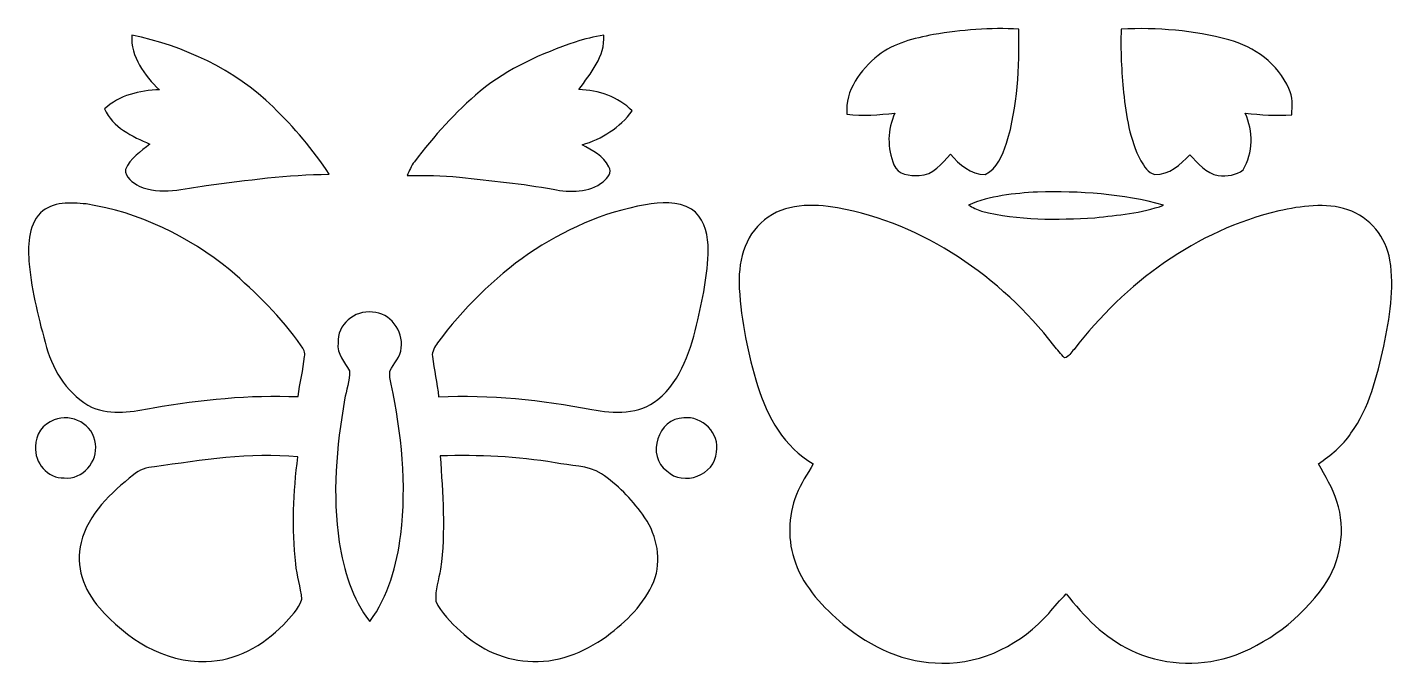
# Model space of a CAD drawing. Header units: centimetres. Extents: x -8.8 to 8.9, y -4.2 to 4.1.
import ezdxf

# ---------------------------------------------------------------- set-up
doc = ezdxf.new("R2010")
doc.units = ezdxf.units.CM
doc.header["$MEASUREMENT"] = 0
doc.layers.add('Camada 1', color=7, linetype='Continuous')

msp = doc.modelspace()

# ---------------------------------------------------------------- linework, layer by layer
at = {"layer": 'Camada 1', "color": 241}
for points, knots in [([(2.8889, 4.02731), (3.25332, 4.08834), (3.62408, 4.11938), (3.99345, 4.09787), (3.99345, 4.09787), (4.0019, 3.60257), (3.98039, 3.09774), (3.83504, 2.62078), (3.83504, 2.62078), (3.78249, 2.46768), (3.71792, 2.28881), (3.55847, 2.21826), (3.55847, 2.21826), (3.36868, 2.21085), (3.22545, 2.34843), (3.10868, 2.47967), (3.10868, 2.47967), (3.00073, 2.35691), (2.88183, 2.20909), (2.70403, 2.20203), (2.70403, 2.20203), (2.58585, 2.19745), (2.42429, 2.21402), (2.37701, 2.34173), (2.37701, 2.34173), (2.28847, 2.55481), (2.29059, 2.80034), (2.39077, 3.00884), (2.39077, 3.00884), (2.18369, 2.99295), (1.97555, 2.96791), (1.76812, 2.99649), (1.76812, 2.99649), (1.74025, 3.30658), (1.94486, 3.57011), (2.17134, 3.75603), (2.17134, 3.75603), (2.37666, 3.91724), (2.63806, 3.97862), (2.8889, 4.02731)], [0, 0, 0, 0, 0.09090909, 0.09090909, 0.09090909, 0.09090909, 0.18181818, 0.18181818, 0.18181818, 0.18181818, 0.27272727, 0.27272727, 0.27272727, 0.27272727, 0.36363636, 0.36363636, 0.36363636, 0.36363636, 0.45454545, 0.45454545, 0.45454545, 0.45454545, 0.54545455, 0.54545455, 0.54545455, 0.54545455, 0.63636364, 0.63636364, 0.63636364, 0.63636364, 0.72727273, 0.72727273, 0.72727273, 0.72727273, 0.81818182, 0.81818182, 0.81818182, 0.81818182, 1, 1, 1, 1]), ([(5.31883, 4.09787), (5.7859, 4.1208), (6.25863, 4.08164), (6.71054, 3.95958), (6.71054, 3.95958), (7.04144, 3.87103), (7.35259, 3.64949), (7.48805, 3.32739), (7.48805, 3.32739), (7.54062, 3.22262), (7.53285, 3.10373), (7.52686, 2.99013), (7.52686, 2.99013), (7.32579, 2.97356), (7.1247, 2.99084), (6.92431, 3.00848), (6.92431, 3.00848), (7.0298, 2.77812), (7.02768, 2.49731), (6.8968, 2.27753), (6.8968, 2.27753), (6.80931, 2.20451), (6.68513, 2.19216), (6.57542, 2.20415), (6.57542, 2.20415), (6.4149, 2.22708), (6.31084, 2.36395), (6.20535, 2.47297), (6.20535, 2.47297), (6.084, 2.34702), (5.94113, 2.2098), (5.75239, 2.21684), (5.75239, 2.21684), (5.6649, 2.23767), (5.61552, 2.32304), (5.57283, 2.39501), (5.57283, 2.39501), (5.42854, 2.66593), (5.38161, 2.97497), (5.34916, 3.27659), (5.34916, 3.27659), (5.32411, 3.54929), (5.30613, 3.82376), (5.31883, 4.09787)], [0, 0, 0, 0, 0.08333333, 0.08333333, 0.08333333, 0.08333333, 0.16666667, 0.16666667, 0.16666667, 0.16666667, 0.25, 0.25, 0.25, 0.25, 0.33333333, 0.33333333, 0.33333333, 0.33333333, 0.41666667, 0.41666667, 0.41666667, 0.41666667, 0.5, 0.5, 0.5, 0.5, 0.58333333, 0.58333333, 0.58333333, 0.58333333, 0.66666667, 0.66666667, 0.66666667, 0.66666667, 0.75, 0.75, 0.75, 0.75, 0.83333333, 0.83333333, 0.83333333, 0.83333333, 1, 1, 1, 1]), ([(-7.4877, 4.02132), (-6.81214, 3.8802), (-6.15526, 3.57716), (-5.65855, 3.09033), (-5.65855, 3.09033), (-5.38868, 2.82609), (-5.13679, 2.53858), (-4.93394, 2.21967), (-4.93394, 2.21967), (-5.4677, 2.21755), (-5.99617, 2.14171), (-6.52426, 2.07503), (-6.52426, 2.07503), (-6.80931, 2.03588), (-7.11412, 1.94203), (-7.39104, 2.0655), (-7.39104, 2.0655), (-7.47041, 2.11067), (-7.57872, 2.18052), (-7.57025, 2.28318), (-7.57025, 2.28318), (-7.50958, 2.42746), (-7.36917, 2.51388), (-7.25311, 2.61055), (-7.25311, 2.61055), (-7.47888, 2.70615), (-7.73711, 2.82928), (-7.83978, 3.06458), (-7.83978, 3.06458), (-7.64857, 3.24379), (-7.38433, 3.30446), (-7.12964, 3.31223), (-7.12964, 3.31223), (-7.32437, 3.49637), (-7.50217, 3.74085), (-7.4877, 4.02132)], [0, 0, 0, 0, 0.1, 0.1, 0.1, 0.1, 0.2, 0.2, 0.2, 0.2, 0.3, 0.3, 0.3, 0.3, 0.4, 0.4, 0.4, 0.4, 0.5, 0.5, 0.5, 0.5, 0.6, 0.6, 0.6, 0.6, 0.7, 0.7, 0.7, 0.7, 0.8, 0.8, 0.8, 0.8, 1, 1, 1, 1]), ([(-1.7473, 3.92994), (-1.62701, 3.9705), (-1.50318, 3.99979), (-1.37795, 4.02061), (-1.37795, 4.02061), (-1.35924, 3.74297), (-1.54975, 3.52672), (-1.70003, 3.31611), (-1.70003, 3.31611), (-1.44604, 3.31011), (-1.19097, 3.22192), (-1.00929, 3.03917), (-1.00929, 3.03917), (-1.17157, 2.82504), (-1.40158, 2.67687), (-1.65805, 2.60068), (-1.65805, 2.60068), (-1.52893, 2.5273), (-1.37653, 2.45991), (-1.31339, 2.31527), (-1.31339, 2.31527), (-1.26012, 2.24508), (-1.33349, 2.16958), (-1.38465, 2.12336), (-1.38465, 2.12336), (-1.56562, 1.97908), (-1.81575, 1.98296), (-2.03234, 2.02459), (-2.03234, 2.02459), (-2.43346, 2.10007), (-2.8402, 2.13535), (-3.24555, 2.18263), (-3.24555, 2.18263), (-3.47027, 2.2098), (-3.69746, 2.20098), (-3.92324, 2.2038), (-3.92324, 2.2038), (-3.89536, 2.26484), (-3.86927, 2.32762), (-3.82975, 2.38195), (-3.82975, 2.38195), (-3.57504, 2.7118), (-3.29776, 3.02718), (-2.97709, 3.29494), (-2.97709, 3.29494), (-2.61725, 3.59092), (-2.1851, 3.78142), (-1.7473, 3.92994)], [0, 0, 0, 0, 0.07692308, 0.07692308, 0.07692308, 0.07692308, 0.15384615, 0.15384615, 0.15384615, 0.15384615, 0.23076923, 0.23076923, 0.23076923, 0.23076923, 0.30769231, 0.30769231, 0.30769231, 0.30769231, 0.38461538, 0.38461538, 0.38461538, 0.38461538, 0.46153846, 0.46153846, 0.46153846, 0.46153846, 0.53846154, 0.53846154, 0.53846154, 0.53846154, 0.61538462, 0.61538462, 0.61538462, 0.61538462, 0.69230769, 0.69230769, 0.69230769, 0.69230769, 0.76923077, 0.76923077, 0.76923077, 0.76923077, 0.84615385, 0.84615385, 0.84615385, 0.84615385, 1, 1, 1, 1]), ([(3.34081, 1.82068), (3.62196, 1.94168), (3.93135, 1.97167), (4.23403, 1.98966), (4.23403, 1.98966), (4.78119, 2.00235), (5.33858, 1.9699), (5.86668, 1.81821), (5.86668, 1.81821), (5.58165, 1.71626), (5.27507, 1.69016), (4.97592, 1.65734), (4.97592, 1.65734), (4.48734, 1.62913), (3.9878, 1.61819), (3.51048, 1.74412), (3.51048, 1.74412), (3.44981, 1.75965), (3.39724, 1.79458), (3.34081, 1.82068)], [0, 0, 0, 0, 0.16666667, 0.16666667, 0.16666667, 0.16666667, 0.33333333, 0.33333333, 0.33333333, 0.33333333, 0.5, 0.5, 0.5, 0.5, 0.66666667, 0.66666667, 0.66666667, 0.66666667, 1, 1, 1, 1]), ([(-8.6688, 1.71908), (-8.51464, 1.86901), (-8.27687, 1.85596), (-8.07861, 1.83515), (-8.07861, 1.83515), (-7.39422, 1.73002), (-6.75111, 1.41534), (-6.21595, 0.98071), (-6.21595, 0.98071), (-5.87903, 0.68367), (-5.54777, 0.37324), (-5.29342, -0.00034), (-5.29342, -0.00034), (-5.26732, -0.04163), (-5.23945, -0.08854), (-5.24968, -0.14005), (-5.24968, -0.14005), (-5.27015, -0.31396), (-5.31142, -0.48472), (-5.33576, -0.65829), (-5.33576, -0.65829), (-5.96406, -0.63183), (-6.5927, -0.69532), (-7.21113, -0.80291), (-7.21113, -0.80291), (-7.46972, -0.8516), (-7.74734, -0.90134), (-7.99958, -0.7994), (-7.99958, -0.7994), (-8.30192, -0.64416), (-8.4977, -0.34042), (-8.59049, -0.0208), (-8.59049, -0.0208), (-8.68927, 0.33231), (-8.77887, 0.69037), (-8.81626, 1.05587), (-8.81626, 1.05587), (-8.82861, 1.28128), (-8.83884, 1.54481), (-8.6688, 1.71908)], [0, 0, 0, 0, 0.09090909, 0.09090909, 0.09090909, 0.09090909, 0.18181818, 0.18181818, 0.18181818, 0.18181818, 0.27272727, 0.27272727, 0.27272727, 0.27272727, 0.36363636, 0.36363636, 0.36363636, 0.36363636, 0.45454545, 0.45454545, 0.45454545, 0.45454545, 0.54545455, 0.54545455, 0.54545455, 0.54545455, 0.63636364, 0.63636364, 0.63636364, 0.63636364, 0.72727273, 0.72727273, 0.72727273, 0.72727273, 0.81818182, 0.81818182, 0.81818182, 0.81818182, 1, 1, 1, 1]), ([(-3.52953, 0.03739), (-2.8783, 0.91897), (-1.93462, 1.62877), (-0.8396, 1.82562), (-0.8396, 1.82562), (-0.64276, 1.85454), (-0.42157, 1.87888), (-0.24377, 1.76954), (-0.24377, 1.76954), (-0.09418, 1.66933), (-0.0381, 1.4792), (-0.02821, 1.30774), (-0.02821, 1.30774), (-0.01763, 0.9793), (-0.09136, 0.65617), (-0.1598, 0.33689), (-0.1598, 0.33689), (-0.24906, -0.0381), (-0.36829, -0.44238), (-0.67804, -0.69639), (-0.67804, -0.69639), (-0.91756, -0.88864), (-1.2467, -0.88265), (-1.53246, -0.82373), (-1.53246, -0.82373), (-2.18581, -0.70061), (-2.85114, -0.6283), (-3.51613, -0.6597), (-3.51613, -0.6597), (-3.53342, -0.48436), (-3.5754, -0.31326), (-3.59621, -0.13899), (-3.59621, -0.13899), (-3.6061, -0.07231), (-3.56376, -0.01481), (-3.52953, 0.03739)], [0, 0, 0, 0, 0.1, 0.1, 0.1, 0.1, 0.2, 0.2, 0.2, 0.2, 0.3, 0.3, 0.3, 0.3, 0.4, 0.4, 0.4, 0.4, 0.5, 0.5, 0.5, 0.5, 0.6, 0.6, 0.6, 0.6, 0.7, 0.7, 0.7, 0.7, 0.8, 0.8, 0.8, 0.8, 1, 1, 1, 1]), ([(0.70097, 1.62806), (0.96202, 1.84467), (1.32856, 1.83868), (1.6457, 1.7854), (1.6457, 1.7854), (2.76647, 1.58184), (3.75567, 0.89252), (4.44853, 0.00353), (4.44853, 0.00353), (4.49085, -0.05221), (4.5346, -0.10724), (4.58645, -0.15487), (4.58645, -0.15487), (4.64361, -0.14817), (4.67006, -0.08502), (4.70782, -0.04833), (4.70782, -0.04833), (5.3668, 0.81209), (6.29143, 1.49613), (7.35717, 1.74483), (7.35717, 1.74483), (7.64962, 1.80798), (7.96149, 1.85666), (8.25217, 1.76072), (8.25217, 1.76072), (8.53687, 1.66582), (8.74783, 1.40334), (8.79756, 1.10983), (8.79756, 1.10983), (8.85789, 0.738), (8.79439, 0.35984), (8.71677, -0.00458), (8.71677, -0.00458), (8.62787, -0.39652), (8.53227, -0.80151), (8.29274, -1.13276), (8.29274, -1.13276), (8.18549, -1.29575), (8.02993, -1.4171), (7.87188, -1.52788), (7.87188, -1.52788), (7.9583, -1.68627), (8.05673, -1.84009), (8.11142, -2.01365), (8.11142, -2.01365), (8.22959, -2.37912), (8.16292, -2.79541), (7.94173, -3.10902), (7.94173, -3.10902), (7.64292, -3.53377), (7.20689, -3.86291), (6.71583, -4.03119), (6.71583, -4.03119), (6.30061, -4.15254), (5.83459, -4.13208), (5.44405, -3.93876), (5.44405, -3.93876), (5.10292, -3.77859), (4.8334, -3.50414), (4.60798, -3.20815), (4.60798, -3.20815), (4.52861, -3.28999), (4.45381, -3.37572), (4.3808, -3.46321), (4.3808, -3.46321), (4.03472, -3.85339), (3.52812, -4.12009), (2.99861, -4.10598), (2.99861, -4.10598), (2.52659, -4.11373), (2.07926, -3.90102), (1.7212, -3.60574), (1.7212, -3.60574), (1.46543, -3.38666), (1.2192, -3.13407), (1.10313, -2.81094), (1.10313, -2.81094), (0.99554, -2.52801), (1.00753, -2.20732), (1.11478, -1.92617), (1.11478, -1.92617), (1.17086, -1.78469), (1.25835, -1.6591), (1.33349, -1.52752), (1.33349, -1.52752), (0.95778, -1.31409), (0.73483, -0.91827), (0.61207, -0.51611), (0.61207, -0.51611), (0.48823, -0.10759), (0.40111, 0.31467), (0.37535, 0.74153), (0.37535, 0.74153), (0.3563, 1.06257), (0.43602, 1.42027), (0.70097, 1.62806)], [0, 0, 0, 0, 0.04, 0.04, 0.04, 0.04, 0.08, 0.08, 0.08, 0.08, 0.12, 0.12, 0.12, 0.12, 0.16, 0.16, 0.16, 0.16, 0.2, 0.2, 0.2, 0.2, 0.24, 0.24, 0.24, 0.24, 0.28, 0.28, 0.28, 0.28, 0.32, 0.32, 0.32, 0.32, 0.36, 0.36, 0.36, 0.36, 0.4, 0.4, 0.4, 0.4, 0.44, 0.44, 0.44, 0.44, 0.48, 0.48, 0.48, 0.48, 0.52, 0.52, 0.52, 0.52, 0.56, 0.56, 0.56, 0.56, 0.6, 0.6, 0.6, 0.6, 0.64, 0.64, 0.64, 0.64, 0.68, 0.68, 0.68, 0.68, 0.72, 0.72, 0.72, 0.72, 0.76, 0.76, 0.76, 0.76, 0.8, 0.8, 0.8, 0.8, 0.84, 0.84, 0.84, 0.84, 0.88, 0.88, 0.88, 0.88, 0.92, 0.92, 0.92, 0.92, 1, 1, 1, 1]), ([(-4.81753, 0.03598), (-4.83059, 0.27057), (-4.6034, 0.46777), (-4.37339, 0.43461), (-4.37339, 0.43461), (-4.14055, 0.43285), (-3.97474, 0.1919), (-3.99873, -0.0275), (-3.99873, -0.0275), (-4.00543, -0.14464), (-4.09999, -0.22718), (-4.14655, -0.32843), (-4.14655, -0.32843), (-4.15466, -0.38452), (-4.1409, -0.44062), (-4.13137, -0.496), (-4.13137, -0.496), (-3.99133, -1.13347), (-3.92852, -1.79422), (-4.00578, -2.44439), (-4.00578, -2.44439), (-4.05659, -2.83951), (-4.1656, -3.24238), (-4.40513, -3.56729), (-4.40513, -3.56729), (-4.64078, -3.27695), (-4.74132, -2.90371), (-4.80236, -2.54141), (-4.80236, -2.54141), (-4.89196, -1.9304), (-4.84187, -1.30632), (-4.73216, -0.70097), (-4.73216, -0.70097), (-4.71346, -0.57572), (-4.66724, -0.45332), (-4.66901, -0.32561), (-4.66901, -0.32561), (-4.73039, -0.21025), (-4.83729, -0.10617), (-4.81753, 0.03598)], [0, 0, 0, 0, 0.09090909, 0.09090909, 0.09090909, 0.09090909, 0.18181818, 0.18181818, 0.18181818, 0.18181818, 0.27272727, 0.27272727, 0.27272727, 0.27272727, 0.36363636, 0.36363636, 0.36363636, 0.36363636, 0.45454545, 0.45454545, 0.45454545, 0.45454545, 0.54545455, 0.54545455, 0.54545455, 0.54545455, 0.63636364, 0.63636364, 0.63636364, 0.63636364, 0.72727273, 0.72727273, 0.72727273, 0.72727273, 0.81818182, 0.81818182, 0.81818182, 0.81818182, 1, 1, 1, 1]), ([(-8.49206, -0.95956), (-8.26664, -0.86676), (-7.97947, -1.02022), (-7.95867, -1.26929), (-7.95867, -1.26929), (-7.9195, -1.50106), (-8.12482, -1.73389), (-8.36153, -1.71062), (-8.36153, -1.71062), (-8.57497, -1.71944), (-8.74994, -1.51165), (-8.73301, -1.30457), (-8.73301, -1.30457), (-8.73865, -1.15288), (-8.63388, -1.00894), (-8.49206, -0.95956)], [0, 0, 0, 0, 0.2, 0.2, 0.2, 0.2, 0.4, 0.4, 0.4, 0.4, 0.6, 0.6, 0.6, 0.6, 1, 1, 1, 1]), ([(-0.3429, -0.93345), (-0.103, -0.90523), (0.12805, -1.13312), (0.08042, -1.37617), (0.08042, -1.37617), (0.05891, -1.67428), (-0.34783, -1.82633), (-0.56268, -1.62031), (-0.56268, -1.62031), (-0.83185, -1.42592), (-0.67697, -0.93698), (-0.3429, -0.93345)], [0, 0, 0, 0, 0.25, 0.25, 0.25, 0.25, 0.5, 0.5, 0.5, 0.5, 1, 1, 1, 1]), ([(-7.19349, -1.56491), (-6.5793, -1.48271), (-5.95911, -1.37688), (-5.33752, -1.43791), (-5.33752, -1.43791), (-5.39679, -1.89618), (-5.41443, -2.36185), (-5.36468, -2.82222), (-5.36468, -2.82222), (-5.34987, -2.97638), (-5.30048, -3.12525), (-5.2846, -3.27907), (-5.2846, -3.27907), (-5.32977, -3.411), (-5.43348, -3.51119), (-5.52555, -3.61138), (-5.52555, -3.61138), (-5.78872, -3.87702), (-6.14257, -4.08199), (-6.52463, -4.0841), (-6.52463, -4.0841), (-7.06683, -4.10703), (-7.56355, -3.78777), (-7.9061, -3.39019), (-7.9061, -3.39019), (-8.11, -3.16688), (-8.22325, -2.84656), (-8.14317, -2.54776), (-8.14317, -2.54776), (-8.05285, -2.17382), (-7.75475, -1.90217), (-7.46653, -1.6704), (-7.46653, -1.6704), (-7.3914, -1.60267), (-7.29156, -1.57656), (-7.19349, -1.56491)], [0, 0, 0, 0, 0.1, 0.1, 0.1, 0.1, 0.2, 0.2, 0.2, 0.2, 0.3, 0.3, 0.3, 0.3, 0.4, 0.4, 0.4, 0.4, 0.5, 0.5, 0.5, 0.5, 0.6, 0.6, 0.6, 0.6, 0.7, 0.7, 0.7, 0.7, 0.8, 0.8, 0.8, 0.8, 1, 1, 1, 1]), ([(-3.49391, -1.42451), (-2.99685, -1.4104), (-2.49943, -1.43228), (-2.00837, -1.51448), (-2.00837, -1.51448), (-1.80798, -1.55434), (-1.5875, -1.54445), (-1.40864, -1.65559), (-1.40864, -1.65559), (-1.20332, -1.79811), (-1.0227, -1.97838), (-0.87595, -2.18086), (-0.87595, -2.18086), (-0.7059, -2.41194), (-0.6283, -2.71744), (-0.7112, -2.9972), (-0.7112, -2.9972), (-0.81492, -3.296), (-1.04668, -3.52777), (-1.28975, -3.71968), (-1.28975, -3.71968), (-1.57551, -3.93982), (-1.92758, -4.09928), (-2.29446, -4.08515), (-2.29446, -4.08515), (-2.64407, -4.0841), (-2.98062, -3.92888), (-3.23427, -3.69359), (-3.23427, -3.69359), (-3.35562, -3.57893), (-3.48509, -3.45968), (-3.55211, -3.30376), (-3.55211, -3.30376), (-3.5641, -3.16301), (-3.51296, -3.02682), (-3.4932, -2.88924), (-3.4932, -2.88924), (-3.41911, -2.40347), (-3.46638, -1.91206), (-3.49391, -1.42451)], [0, 0, 0, 0, 0.09090909, 0.09090909, 0.09090909, 0.09090909, 0.18181818, 0.18181818, 0.18181818, 0.18181818, 0.27272727, 0.27272727, 0.27272727, 0.27272727, 0.36363636, 0.36363636, 0.36363636, 0.36363636, 0.45454545, 0.45454545, 0.45454545, 0.45454545, 0.54545455, 0.54545455, 0.54545455, 0.54545455, 0.63636364, 0.63636364, 0.63636364, 0.63636364, 0.72727273, 0.72727273, 0.72727273, 0.72727273, 0.81818182, 0.81818182, 0.81818182, 0.81818182, 1, 1, 1, 1])]:
    msp.add_open_spline(points, degree=3, knots=knots, dxfattribs=at)

doc.saveas('drawing.dxf')
